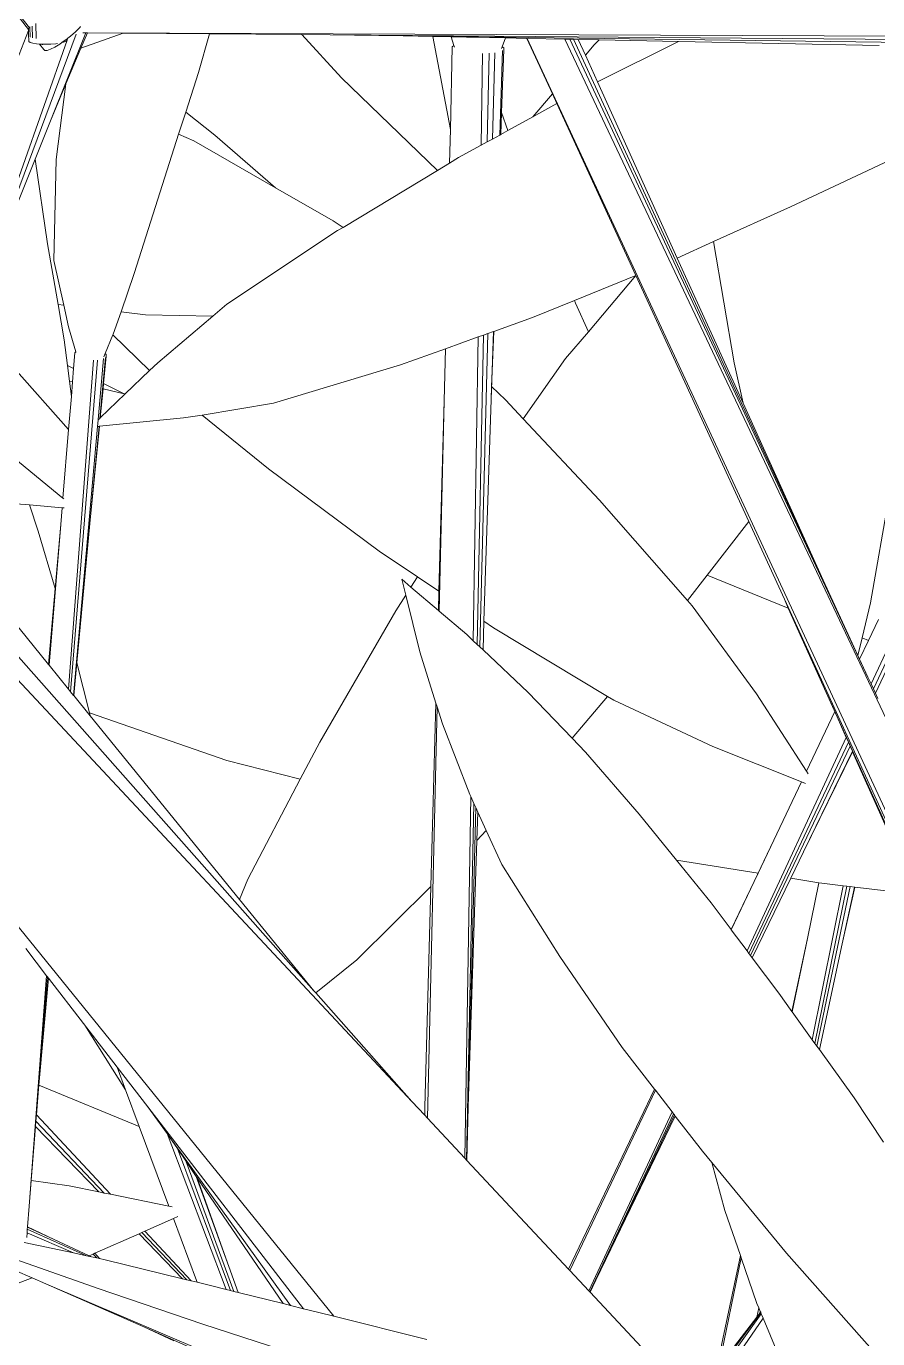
# Model space of a CAD drawing. Header units: millimetres. Extents: x 18 to 174501, y 22 to 24571.
# Drawn here: x 21840.3 to 21922.7, y 18761.1 to 18888.2 of the extents above; entities that cross this region are included whole.
import ezdxf

# ---------------------------------------------------------------- set-up
doc = ezdxf.new("R2010")
doc.units = ezdxf.units.MM
doc.header["$MEASUREMENT"] = 0
doc.layers.add('Edges', color=7, linetype='Continuous', lineweight=18)

# ---------------------------------------------------------------- blocks, each defined once
blk = doc.blocks.new('BAMBOOPLAN')
at = {"layer": 'Edges'}
for p, q in [((-1.7249, 7.0706), (-2.0252, 7.4588)), ((-1.7262, 7.0683), (-1.9214, 7.3233)), ((-1.7261, 7.0669), (-1.7486, 7.0087)), ((-1.7262, 7.0683), (-1.7261, 7.0701)), ((-1.7261, 7.0682), (-1.7262, 7.0683)), ((-1.7259, 7.0589), (-1.7261, 7.0682)), ((-1.7261, 7.0669), (-1.7261, 7.0682)), ((-1.726, 7.0604), (-1.7261, 7.0669)), ((-1.7248, 7.0704), (-1.7249, 7.0706)), ((-1.7243, 7.0716), (-1.7243, 7.0718)), ((-1.724, 7.0576), (-1.7243, 7.0716)), ((-1.7209, 7.073), (-1.7204, 7.0565)), ((-1.7161, 7.0763), (-1.7153, 7.0556)), ((-1.6469, 7.0635), (-1.6957, 6.9418)), ((-1.6679, 7.0591), (-1.6611, 7.0651)), ((-1.6611, 7.0651), (-1.6582, 7.0679)), ((-1.6582, 7.0679), (-1.6553, 7.0708)), ((-1.6553, 7.0708), (-1.6541, 7.0723)), ((-1.6447, 7.0635), (-1.6536, 7.0425)), ((-1.6536, 7.0425), (-1.5953, 7.0631)), ((-1.65, 7.0636), (-1.6509, 7.0636)), ((-1.65, 7.0636), (-1.6469, 7.0635)), ((-1.6469, 7.0635), (-1.6447, 7.0635)), ((-1.6447, 7.0635), (-1.6446, 7.0635)), ((-1.6446, 7.0635), (-1.5953, 7.0631)), ((-1.6446, 7.0635), (-0.2215, 7.0578)), ((-1.5953, 7.0631), (-1.4759, 7.0621)), ((-1.8444, 6.5661), (-1.6727, 7.0532)), ((-1.82, 6.632), (-1.6603, 7.0617)), ((-1.726, 7.0604), (-1.7258, 7.0531)), ((-1.7258, 7.0531), (-1.7257, 7.0517)), ((-1.7257, 7.0517), (-1.7238, 7.0503)), ((-1.7238, 7.0503), (-1.7202, 7.0492)), ((-1.7202, 7.0492), (-1.7151, 7.0484)), ((-1.7151, 7.0484), (-1.7108, 7.048)), ((-1.7108, 7.048), (-1.7049, 7.0405)), ((-1.7108, 7.048), (-1.7106, 7.048)), ((-1.7096, 7.0467), (-1.7106, 7.048)), ((-1.7106, 7.048), (-1.709, 7.0478)), ((-1.709, 7.0478), (-1.7073, 7.0478)), ((-1.7065, 7.0468), (-1.7073, 7.0478)), ((-1.7073, 7.0478), (-1.7022, 7.0477)), ((-1.7022, 7.0477), (-1.6952, 7.0479)), ((-1.6952, 7.0479), (-1.6884, 7.0485)), ((-1.6897, 7.0438), (-1.6827, 7.0481)), ((-1.6884, 7.0485), (-1.6862, 7.0488)), ((-1.6827, 7.0481), (-1.68, 7.05)), ((-1.68, 7.05), (-1.6752, 7.0533)), ((-1.68, 7.05), (-1.6775, 7.0506)), ((-1.6775, 7.0506), (-1.6741, 7.0519)), ((-1.6752, 7.0533), (-1.6728, 7.0553)), ((-1.6741, 7.0519), (-1.6727, 7.0532)), ((-1.6728, 7.0553), (-1.6716, 7.0562)), ((-1.6727, 7.0532), (-1.6724, 7.0534)), ((-1.6725, 7.0545), (-1.6724, 7.0538)), ((-1.6724, 7.0538), (-1.6716, 7.0562)), ((-1.6724, 7.0538), (-1.6724, 7.0534)), ((-1.6716, 7.0562), (-1.6679, 7.0591)), ((-1.4759, 7.0621), (-1.491, 7.0088)), ((-1.4759, 7.0621), (-1.3482, 7.0611)), ((-1.3482, 7.0611), (-1.2932, 7.0014)), ((-1.3482, 7.0611), (-1.309, 7.0607)), ((-1.309, 7.0607), (-1.208, 7.0594)), ((-1.309, 7.0607), (-0.2211, 7.0517)), ((-1.208, 7.0594), (-0.2204, 7.0463)), ((-1.167, 7.0586), (-1.208, 7.0594)), ((-1.167, 7.0586), (-1.1428, 6.9297)), ((-1.1417, 7.058), (-1.167, 7.0586)), ((-1.1402, 7.0441), (-1.1428, 6.9297)), ((-1.1417, 7.058), (-1.138, 7.046)), ((-1.1206, 7.0576), (-1.1417, 7.058)), ((-1.1402, 7.0441), (-1.138, 7.046)), ((-1.138, 7.046), (-1.1373, 7.0439)), ((-1.0889, 7.057), (-1.1206, 7.0576)), ((-1.0666, 7.0565), (-1.0889, 7.057)), ((-1.0711, 7.0444), (-1.072, 7.0421)), ((-1.0666, 7.0565), (-1.0711, 7.0444)), ((-1.0692, 7.0427), (-1.0711, 7.0444)), ((-1.0372, 7.0559), (-1.0666, 7.0565)), ((-1.0372, 7.0559), (-1.0019, 6.9791)), ((-1.0366, 7.0559), (-1.0372, 7.0559)), ((-1.0366, 7.0559), (-0.4112, 5.707)), ((-0.9848, 7.0548), (-1.0366, 7.0559)), ((-0.399, 5.8145), (-0.9848, 7.0548)), ((-0.9779, 7.0547), (-0.9848, 7.0548)), ((-0.5657, 6.1723), (-0.9779, 7.0547)), ((-0.9726, 7.0546), (-0.9779, 7.0547)), ((-0.6276, 6.3066), (-0.9726, 7.0546)), ((-0.966, 7.0544), (-0.9726, 7.0546)), ((-0.966, 7.0544), (-0.9561, 7.0326)), ((-0.9372, 7.0538), (-0.966, 7.0544)), ((-0.9439, 7.0468), (-0.9561, 7.0326)), ((-0.9372, 7.0538), (-0.9439, 7.0468)), ((-0.8273, 7.0516), (-0.9393, 6.9956)), ((-0.8273, 7.0516), (-0.9372, 7.0538)), ((-0.5499, 7.0459), (-0.8273, 7.0516)), ((-1.7049, 7.0405), (-1.7037, 7.0391)), ((-1.7037, 7.0391), (-1.7005, 7.0392)), ((-1.7005, 7.0392), (-1.6958, 7.0408)), ((-1.6958, 7.0408), (-1.6897, 7.0438)), ((-1.6536, 7.0425), (-1.6744, 6.9928)), ((-1.1004, 6.908), (-1.0983, 7.035)), ((-1.0919, 6.9127), (-1.0894, 7.0353)), ((-1.0845, 6.9167), (-1.0815, 7.0361)), ((-1.0708, 7.0389), (-1.0746, 6.9222)), ((-1.0688, 7.0407), (-1.072, 6.9532)), ((-1.0688, 7.0407), (-1.0692, 7.0427)), ((-0.9561, 7.0326), (-0.9393, 6.9956)), ((-1.491, 7.0088), (-1.5087, 6.9539)), ((-1.6744, 6.9928), (-1.6957, 6.9418)), ((-1.6744, 6.9928), (-1.6879, 6.8885)), ((-1.2932, 7.0014), (-1.1607, 6.8733)), ((-0.9393, 6.9956), (-0.8292, 6.7521)), ((-1.0019, 6.9791), (-1.0291, 6.9472)), ((-1.0019, 6.9791), (-0.9957, 6.9656)), ((-1.5087, 6.9539), (-1.5185, 6.9236)), ((-1.5087, 6.9539), (-1.4684, 6.9222)), ((-0.9957, 6.9656), (-1.0291, 6.9472)), ((-0.9957, 6.9656), (-0.8867, 6.7278)), ((-1.6957, 6.9418), (-1.7169, 6.889)), ((-1.072, 6.9532), (-1.0731, 6.923)), ((-1.072, 6.9532), (-1.0633, 6.9284)), ((-1.0291, 6.9472), (-1.0633, 6.9284)), ((-1.5185, 6.9236), (-1.5378, 6.8637)), ((-1.5185, 6.9236), (-1.4976, 6.9142)), ((-1.4684, 6.9222), (-1.3848, 6.8493)), ((-1.1428, 6.9297), (-1.1439, 6.8834)), ((-1.0746, 6.9222), (-1.0845, 6.9167)), ((-1.0731, 6.923), (-1.0746, 6.9222)), ((-1.0633, 6.9284), (-1.0731, 6.923)), ((-1.4976, 6.9142), (-1.3848, 6.8493)), ((-1.1004, 6.908), (-1.1315, 6.8909)), ((-1.0919, 6.9127), (-1.1004, 6.908)), ((-1.0845, 6.9167), (-1.0919, 6.9127)), ((-1.7169, 6.889), (-1.8037, 6.6725)), ((-1.7169, 6.889), (-1.7, 6.7717)), ((-1.6879, 6.8885), (-1.691, 6.7488)), ((-1.1439, 6.8834), (-1.1607, 6.8733)), ((-1.1315, 6.8909), (-1.1439, 6.8834)), ((-0.5124, 6.8985), (-0.6729, 6.8228)), ((-1.5378, 6.8637), (-1.58, 6.7305)), ((-1.1607, 6.8733), (-1.2913, 6.7945)), ((-1.3848, 6.8493), (-1.3048, 6.8033)), ((-0.6729, 6.8228), (-0.7793, 6.7747)), ((-1.2987, 6.79), (-1.4518, 6.6884)), ((-1.3048, 6.8033), (-1.2913, 6.7945)), ((-1.2913, 6.7945), (-1.2987, 6.79)), ((-1.7, 6.7717), (-1.6852, 6.6877)), ((-0.7793, 6.7747), (-0.8292, 6.7521)), ((-0.7793, 6.7747), (-0.7506, 6.6069)), ((-1.691, 6.7488), (-1.6774, 6.6868)), ((-0.8292, 6.7521), (-0.7383, 6.5512)), ((-1.58, 6.7305), (-1.5982, 6.6776)), ((-0.8867, 6.7278), (-0.9714, 6.6935)), ((-0.8866, 6.7277), (-0.952, 6.6502)), ((-0.8867, 6.7278), (-0.8866, 6.7277)), ((-0.8866, 6.7277), (-0.7305, 6.3875)), ((-1.6852, 6.6877), (-1.6774, 6.6868)), ((-1.6852, 6.6877), (-1.6766, 6.6391)), ((-1.6774, 6.6868), (-1.6708, 6.6569)), ((-1.4518, 6.6884), (-1.4714, 6.6718)), ((-0.9714, 6.6935), (-1.0295, 6.6699)), ((-0.9714, 6.6935), (-0.9698, 6.6896)), ((-0.9698, 6.6896), (-0.952, 6.6502)), ((-1.5982, 6.6776), (-1.6089, 6.6467)), ((-1.5982, 6.6776), (-1.5644, 6.6736)), ((-1.5644, 6.6736), (-1.4714, 6.6718)), ((-1.4714, 6.6718), (-1.5475, 6.6073)), ((-1.0295, 6.6699), (-1.083, 6.6506)), ((-1.6708, 6.6569), (-1.6608, 6.6225)), ((-1.6093, 6.6459), (-1.6201, 6.6199)), ((-1.6089, 6.6467), (-1.6093, 6.6459)), ((-1.6093, 6.6459), (-1.5587, 6.5965)), ((-1.106, 6.2177), (-1.0973, 6.6455)), ((-1.0973, 6.6455), (-1.1046, 6.6429)), ((-1.1022, 6.2141), (-1.0913, 6.6477)), ((-1.0913, 6.6477), (-1.0973, 6.6455)), ((-1.0834, 6.6505), (-1.0913, 6.6477)), ((-1.0834, 6.6505), (-1.0865, 6.5566)), ((-1.083, 6.6506), (-1.0858, 6.5743)), ((-1.083, 6.6506), (-1.0834, 6.6505)), ((-0.952, 6.6502), (-0.9835, 6.6129)), ((-1.6766, 6.6391), (-1.6721, 6.6033)), ((-1.1498, 6.6266), (-1.2116, 6.6043)), ((-1.1498, 6.6266), (-1.1515, 6.5545)), ((-1.1046, 6.6429), (-1.1498, 6.6266)), ((-1.1113, 6.2227), (-1.1046, 6.6429)), ((-1.6708, 6.1559), (-1.6362, 6.6107)), ((-1.6678, 6.1522), (-1.6308, 6.6109)), ((-1.6619, 6.6207), (-1.6637, 6.5991)), ((-1.6608, 6.6225), (-1.6619, 6.6207)), ((-1.6608, 6.6225), (-1.6605, 6.6215)), ((-1.6223, 6.6129), (-1.6303, 6.523)), ((-1.6197, 6.6145), (-1.6276, 6.5303)), ((-1.6185, 6.6164), (-1.6222, 6.5786)), ((-1.6201, 6.6199), (-1.6221, 6.6152)), ((-1.6188, 6.6184), (-1.6201, 6.6199)), ((-1.6185, 6.6164), (-1.6188, 6.6184)), ((-0.9835, 6.6129), (-1.0423, 6.5297)), ((-1.7457, 6.5996), (-1.6706, 6.5147)), ((-1.6721, 6.6033), (-1.6637, 6.5991)), ((-1.6721, 6.6033), (-1.6695, 6.5819)), ((-1.6637, 6.5991), (-1.6652, 6.581)), ((-1.5587, 6.5965), (-1.5924, 6.5641)), ((-1.5475, 6.6073), (-1.5587, 6.5965)), ((-1.2116, 6.6043), (-1.3873, 6.5511)), ((-0.7506, 6.6069), (-0.7383, 6.5512)), ((-1.6695, 6.5819), (-1.6652, 6.581)), ((-1.6695, 6.5819), (-1.6668, 6.5607)), ((-1.6652, 6.581), (-1.6668, 6.5607)), ((-1.6222, 6.5786), (-1.6229, 6.5712)), ((-1.6222, 6.5786), (-1.5937, 6.5644)), ((-1.0858, 6.5743), (-1.0865, 6.5566)), ((-1.0858, 6.5743), (-1.0668, 6.5558)), ((-1.6668, 6.5607), (-1.6706, 6.5147)), ((-1.6229, 6.5712), (-1.6269, 6.531)), ((-1.5924, 6.5641), (-1.6269, 6.531)), ((-1.6229, 6.5712), (-1.5937, 6.5644)), ((-1.5937, 6.5644), (-1.5924, 6.5641)), ((-1.1515, 6.5545), (-1.1586, 6.2914)), ((-1.1515, 6.5545), (-1.1582, 6.2635)), ((-1.0865, 6.5566), (-1.0964, 6.2496)), ((-1.0668, 6.5558), (-1.0423, 6.5297)), ((-1.3873, 6.5511), (-1.4862, 6.5349)), ((-0.7383, 6.5512), (-0.6276, 6.3066)), ((-1.6306, 6.519), (-1.6637, 6.1471)), ((-1.628, 6.5193), (-1.6411, 6.3849)), ((-1.6286, 6.5192), (-1.6411, 6.3849)), ((-1.6303, 6.523), (-1.6306, 6.519)), ((-1.6286, 6.5192), (-1.6306, 6.519)), ((-1.6276, 6.5303), (-1.6296, 6.5284)), ((-1.628, 6.5193), (-1.6286, 6.5192)), ((-1.5116, 6.5308), (-1.628, 6.5193)), ((-1.6269, 6.531), (-1.6276, 6.5303)), ((-1.4862, 6.5349), (-1.5116, 6.5308)), ((-1.4862, 6.5349), (-1.3944, 6.4603)), ((-1.0423, 6.5297), (-0.9369, 6.4173)), ((-1.6706, 6.5147), (-1.6785, 6.4198)), ((-1.7464, 6.4755), (-1.6785, 6.4198)), ((-1.3944, 6.4603), (-1.2411, 6.3468)), ((-1.7989, 6.4166), (-1.7249, 6.4105)), ((-1.7249, 6.4105), (-1.7127, 6.3744)), ((-1.7249, 6.4105), (-1.6795, 6.4067)), ((-1.6785, 6.4198), (-1.6773, 6.4189)), ((-0.9369, 6.4173), (-0.8152, 6.2783)), ((-0.5357, 6.4253), (-0.5622, 6.2751)), ((-1.6795, 6.4067), (-1.6814, 6.3835)), ((-1.6795, 6.4067), (-1.6767, 6.4065)), ((-1.3315, 5.7383), (-1.9036, 6.3853)), ((-1.7127, 6.3744), (-1.6891, 6.295)), ((-1.6814, 6.3835), (-1.6975, 6.1887)), ((-1.6814, 6.3835), (-1.6891, 6.295)), ((-1.6411, 6.3849), (-1.6592, 6.1921)), ((-0.7305, 6.3875), (-0.7881, 6.3132)), ((-0.7305, 6.3875), (-0.6812, 6.28)), ((-1.1961, 5.5853), (-1.9133, 6.3529)), ((-1.2411, 6.3468), (-1.1882, 6.3112)), ((-1.8104, 6.3277), (-1.6982, 6.1897)), ((-1.2101, 6.3077), (-1.2046, 6.2856)), ((-1.2101, 6.3077), (-1.1974, 6.2969)), ((-1.1882, 6.3112), (-1.1974, 6.2969)), ((-1.1882, 6.3112), (-1.1586, 6.2914)), ((-0.7881, 6.3132), (-0.8152, 6.2783)), ((-0.7881, 6.3132), (-0.6757, 6.2678)), ((-0.5794, 6.2022), (-0.6276, 6.3066)), ((-1.6891, 6.295), (-1.6982, 6.1897)), ((-1.2046, 6.2856), (-1.2183, 6.2642)), ((-1.2046, 6.2856), (-1.1852, 6.2073)), ((-1.1974, 6.2969), (-1.1594, 6.2645)), ((-1.1586, 6.2914), (-1.1594, 6.2645)), ((-1.2183, 6.2642), (-1.3235, 6.0825)), ((-1.1594, 6.2645), (-1.1582, 6.2635)), ((-1.1582, 6.2635), (-1.1203, 6.2311)), ((-0.8152, 6.2783), (-0.8088, 6.271)), ((-0.8088, 6.271), (-0.7196, 6.1491)), ((-0.6757, 6.2678), (-0.6812, 6.28)), ((-0.6812, 6.28), (-0.4177, 5.7055)), ((-0.6233, 6.1512), (-0.6757, 6.2678)), ((-0.5622, 6.2751), (-0.5737, 6.2265)), ((-1.0964, 6.2496), (-1.0977, 6.2099)), ((-1.0964, 6.2496), (-1.0831, 6.2406)), ((-0.5511, 6.2522), (-0.5649, 6.223)), ((-1.1203, 6.2311), (-1.1113, 6.2227)), ((-1.0831, 6.2406), (-0.9257, 6.1455)), ((-0.5613, 6.1629), (-0.5282, 6.2341)), ((-0.5581, 6.1561), (-0.5225, 6.2319)), ((-0.5554, 6.1503), (-0.5173, 6.2303)), ((-1.1113, 6.2227), (-1.106, 6.2177)), ((-1.106, 6.2177), (-1.1022, 6.2141)), ((-1.1022, 6.2141), (-1.0977, 6.2099)), ((-1.0977, 6.2099), (-1.0355, 6.1513)), ((-0.5737, 6.2265), (-0.5794, 6.2022)), ((-0.5649, 6.223), (-0.5771, 6.1972)), ((-0.5737, 6.2265), (-0.5649, 6.223)), ((-1.6592, 6.1921), (-1.6634, 6.1468)), ((-1.6592, 6.1921), (-1.6417, 6.123)), ((-1.1852, 6.2073), (-1.1629, 6.1365)), ((-0.5771, 6.1972), (-0.5794, 6.2022)), ((-0.5657, 6.1723), (-0.5771, 6.1972)), ((-1.6982, 6.1897), (-1.6975, 6.1887)), ((-1.6975, 6.1887), (-1.6708, 6.1559)), ((-2.0122, 6.1631), (-1.3041, 5.2883)), ((-1.6708, 6.1559), (-1.6678, 6.1522)), ((-0.5613, 6.1629), (-0.5657, 6.1723)), ((-0.5581, 6.1561), (-0.5613, 6.1629)), ((-0.5554, 6.1503), (-0.5581, 6.1561)), ((-1.6678, 6.1522), (-1.6637, 6.1471)), ((-1.6637, 6.1471), (-1.6634, 6.1468)), ((-1.6634, 6.1468), (-1.6407, 6.1188)), ((-1.1629, 6.1365), (-1.1698, 5.8827)), ((-1.1629, 6.1365), (-1.1613, 6.1315)), ((-1.0355, 6.1513), (-0.9747, 6.088)), ((-0.9257, 6.1455), (-0.9747, 6.088)), ((-0.9257, 6.1455), (-0.917, 6.1403)), ((-0.917, 6.1403), (-0.7799, 6.0762)), ((-0.7196, 6.1491), (-0.6505, 6.0423)), ((-0.4219, 5.7037), (-0.6233, 6.1512)), ((-0.6115, 6.1247), (-0.6233, 6.1512)), ((-0.5518, 6.1426), (-0.5554, 6.1503)), ((-1.6417, 6.123), (-1.4519, 6.057)), ((-1.6417, 6.123), (-1.6407, 6.1188)), ((-1.6407, 6.1188), (-1.4343, 5.8649)), ((-1.1613, 6.1315), (-1.1744, 5.5621)), ((-1.1613, 6.1315), (-1.1538, 6.1079)), ((-0.6115, 6.1247), (-0.6505, 6.0423)), ((-0.5956, 6.089), (-0.6115, 6.1247)), ((-1.1538, 6.1079), (-1.116, 6.0098)), ((-1.3235, 6.0825), (-1.3504, 6.0312)), ((-0.9747, 6.088), (-0.956, 6.0685)), ((-0.7328, 5.7937), (-0.5956, 6.089)), ((-0.7301, 5.7901), (-0.5927, 6.0824)), ((-0.5927, 6.0824), (-0.5956, 6.089)), ((-0.5903, 6.0769), (-0.5927, 6.0824)), ((-0.956, 6.0685), (-0.8819, 5.9828)), ((-0.7799, 6.0762), (-0.6575, 6.0275)), ((-0.7281, 5.7874), (-0.5903, 6.0769)), ((-0.5871, 6.0698), (-0.6545, 5.9307)), ((-0.5868, 6.069), (-0.6545, 5.9307)), ((-0.5871, 6.0698), (-0.5903, 6.0769)), ((-0.5868, 6.069), (-0.5871, 6.0698)), ((-0.4993, 5.8721), (-0.5868, 6.069)), ((-1.4519, 6.057), (-1.3504, 6.0312)), ((-1.3504, 6.0312), (-1.4229, 5.8928)), ((-0.6575, 6.0275), (-0.6956, 5.947)), ((-0.6575, 6.0275), (-0.6519, 6.0252)), ((-0.6505, 6.0423), (-0.6481, 6.0387)), ((-1.116, 6.0098), (-1.1148, 6.0072)), ((-1.1228, 5.5068), (-1.1148, 6.0072)), ((-1.1204, 5.5043), (-1.1104, 5.9977)), ((-1.1182, 5.5779), (-1.1078, 5.9919)), ((-1.1148, 6.0072), (-1.1104, 5.9977)), ((-1.1104, 5.9977), (-1.1078, 5.9919)), ((-1.1078, 5.9919), (-1.105, 5.9858)), ((-1.105, 5.9858), (-1.1063, 5.9466)), ((-1.105, 5.9858), (-1.0934, 5.9604)), ((-0.8819, 5.9828), (-0.8305, 5.9193)), ((-1.0934, 5.9604), (-1.1063, 5.9466)), ((-1.0934, 5.9604), (-1.0718, 5.9132)), ((-1.1063, 5.9466), (-1.1182, 5.5779)), ((-0.6956, 5.947), (-0.7545, 5.8227)), ((-0.6956, 5.947), (-0.7175, 5.9013)), ((-0.8305, 5.9193), (-0.7175, 5.9013)), ((-0.8305, 5.9193), (-0.7825, 5.8601)), ((-0.6545, 5.9307), (-0.6723, 5.8941)), ((-1.0718, 5.9132), (-0.9916, 5.7858)), ((-0.7175, 5.9013), (-0.7549, 5.8232)), ((-1.4229, 5.8928), (-1.4343, 5.8649)), ((-1.1698, 5.8827), (-1.2724, 5.7814)), ((-1.1698, 5.8827), (-1.1781, 5.5777)), ((-0.6723, 5.8941), (-0.7256, 5.7841)), ((-0.6723, 5.8941), (-0.6334, 5.8879)), ((-0.6334, 5.8879), (-0.6494, 5.8107)), ((-0.6426, 5.6706), (-0.6001, 5.8838)), ((-0.6389, 5.6656), (-0.5946, 5.8832)), ((-0.6362, 5.6618), (-0.5901, 5.8827)), ((-0.6334, 5.8879), (-0.6292, 5.8872)), ((-0.6292, 5.8872), (-0.6001, 5.8838)), ((-0.6001, 5.8838), (-0.5946, 5.8832)), ((-0.5946, 5.8832), (-0.5901, 5.8827)), ((-0.5901, 5.8827), (-0.5842, 5.882)), ((-1.4343, 5.8649), (-1.3315, 5.7383)), ((-0.5842, 5.882), (-0.6012, 5.8035)), ((-0.5838, 5.8819), (-0.6012, 5.8035)), ((-0.5842, 5.882), (-0.5838, 5.8819)), ((-0.5838, 5.8819), (-0.4993, 5.8721)), ((-0.7825, 5.8601), (-0.7549, 5.8232)), ((-0.7549, 5.8232), (-0.7545, 5.8227)), ((-0.7545, 5.8227), (-0.7328, 5.7937)), ((-0.6494, 5.8107), (-0.6707, 5.7098)), ((-0.6494, 5.8107), (-0.6704, 5.7093)), ((-1.7298, 5.7968), (-1.701, 5.7594)), ((-0.7328, 5.7937), (-0.7301, 5.7901)), ((-0.6012, 5.8035), (-0.6328, 5.6571)), ((-1.2724, 5.7814), (-1.3289, 5.7355)), ((-0.9916, 5.7858), (-0.9052, 5.6601)), ((-0.7301, 5.7901), (-0.7281, 5.7874)), ((-0.7281, 5.7874), (-0.7256, 5.7841)), ((-0.7256, 5.7841), (-0.6889, 5.735)), ((-1.7252, 5.4406), (-1.701, 5.7594)), ((-1.7126, 5.5967), (-1.6996, 5.7576)), ((-1.6985, 5.7561), (-1.7116, 5.6078)), ((-1.701, 5.7594), (-1.6996, 5.7576)), ((-1.6996, 5.7576), (-1.6985, 5.7561)), ((-1.6985, 5.7561), (-1.6501, 5.6934)), ((-1.3289, 5.7355), (-1.3315, 5.7383)), ((-1.1961, 5.5853), (-1.3289, 5.7355)), ((-0.6889, 5.735), (-0.6707, 5.7098)), ((-0.6707, 5.7098), (-0.6704, 5.7093)), ((-0.6704, 5.7093), (-0.6426, 5.6706)), ((-1.6501, 5.6934), (-1.6484, 5.691)), ((-1.6501, 5.6934), (-1.6035, 5.6329)), ((-1.6484, 5.691), (-1.5918, 5.6016)), ((-0.6426, 5.6706), (-0.6389, 5.6656)), ((-0.6389, 5.6656), (-0.6362, 5.6618)), ((-0.9052, 5.6601), (-0.8606, 5.6023)), ((-0.6362, 5.6618), (-0.6328, 5.6571)), ((-0.6328, 5.6571), (-0.5848, 5.5903)), ((-1.6035, 5.6329), (-1.5918, 5.6016)), ((-1.6035, 5.6329), (-1.5611, 5.5779)), ((-1.7151, 5.5667), (-1.7126, 5.5967)), ((-1.7116, 5.6078), (-1.7126, 5.5967)), ((-1.7116, 5.6078), (-1.573, 5.5508)), ((-1.5918, 5.6016), (-1.573, 5.5508)), ((-0.9797, 5.3536), (-0.8606, 5.6023)), ((-0.8595, 5.6009), (-0.9777, 5.3515)), ((-0.8606, 5.6023), (-0.8595, 5.6009)), ((-0.8595, 5.6009), (-0.8363, 5.5709)), ((-1.5345, 5.5409), (-1.5611, 5.5779)), ((-1.5611, 5.5779), (-1.3459, 5.2988)), ((-1.1784, 5.5664), (-1.1961, 5.5853)), ((-1.1784, 5.5664), (-1.1781, 5.5777)), ((-1.1781, 5.5777), (-1.1784, 5.5663)), ((-1.1201, 5.5039), (-1.1182, 5.5779)), ((-0.5848, 5.5903), (-0.544, 5.5291)), ((-1.7163, 5.551), (-1.7158, 5.558)), ((-1.7158, 5.558), (-1.7151, 5.5667)), ((-1.6213, 5.4587), (-1.7158, 5.558)), ((-1.7151, 5.5667), (-1.6128, 5.457)), ((-1.1784, 5.5663), (-1.1784, 5.5664)), ((-1.1744, 5.5621), (-1.1784, 5.5663)), ((-1.1228, 5.5068), (-1.1744, 5.5621)), ((-0.9514, 5.3234), (-0.8363, 5.5709)), ((-0.9501, 5.322), (-0.8343, 5.5683)), ((-0.9418, 5.3384), (-0.8331, 5.5667)), ((-0.8319, 5.5651), (-0.9418, 5.3384)), ((-0.8363, 5.5709), (-0.8343, 5.5683)), ((-0.8343, 5.5683), (-0.8331, 5.5667)), ((-0.8331, 5.5667), (-0.8319, 5.5651)), ((-0.8319, 5.5651), (-0.7945, 5.5167)), ((-1.7224, 5.4762), (-1.7163, 5.551)), ((-1.6288, 5.4603), (-1.7163, 5.551)), ((-1.573, 5.5508), (-1.5321, 5.4406)), ((-1.4527, 5.3253), (-1.5345, 5.5409)), ((-1.5328, 5.5386), (-1.5345, 5.5409)), ((-1.3638, 5.3032), (-1.5328, 5.5386)), ((-1.5203, 5.5202), (-1.5328, 5.5386)), ((-1.4468, 5.3238), (-1.5203, 5.5202)), ((-1.5087, 5.5031), (-1.5203, 5.5202)), ((-1.4421, 5.3227), (-1.5087, 5.5031)), ((-1.4941, 5.4817), (-1.5087, 5.5031)), ((-1.1204, 5.5043), (-1.1228, 5.5068)), ((-1.1201, 5.5039), (-1.1204, 5.5043)), ((-0.9797, 5.3536), (-1.1201, 5.5039)), ((-0.7945, 5.5167), (-0.7816, 5.501)), ((-0.7816, 5.501), (-0.7634, 5.4348)), ((-0.7816, 5.501), (-0.6781, 5.3758)), ((-1.7252, 5.4406), (-1.7224, 5.4762)), ((-1.7224, 5.4762), (-1.6697, 5.4686)), ((-1.6697, 5.4686), (-1.6288, 5.4603)), ((-1.4941, 5.4817), (-1.4491, 5.3571)), ((-1.4929, 5.48), (-1.4941, 5.4817)), ((-1.4929, 5.48), (-1.4491, 5.3571)), ((-1.3742, 5.3058), (-1.4929, 5.48)), ((-1.6288, 5.4603), (-1.6213, 5.4587)), ((-1.6213, 5.4587), (-1.6128, 5.457)), ((-1.6128, 5.457), (-1.5321, 5.4406)), ((-1.7274, 5.4121), (-1.7252, 5.4406)), ((-1.5321, 5.4406), (-1.5274, 5.4396)), ((-0.7634, 5.4348), (-0.7419, 5.3724)), ((-1.7277, 5.4086), (-1.7274, 5.4116)), ((-1.7274, 5.4121), (-1.6907, 5.3945)), ((-1.7274, 5.4116), (-1.7274, 5.4121)), ((-1.7274, 5.4116), (-1.6907, 5.3945)), ((-1.5653, 5.406), (-1.5257, 5.4235)), ((-1.5257, 5.4235), (-1.5196, 5.4262)), ((-1.5257, 5.4235), (-1.4939, 5.3377)), ((-1.7285, 5.3973), (-1.7281, 5.4035)), ((-1.7281, 5.4035), (-1.7277, 5.4086)), ((-1.7281, 5.4035), (-1.664, 5.3759)), ((-1.7277, 5.4086), (-1.646, 5.372)), ((-1.6907, 5.3945), (-1.6422, 5.372)), ((-1.6345, 5.3754), (-1.5731, 5.4025)), ((-1.5731, 5.4025), (-1.5694, 5.4042)), ((-1.513, 5.3402), (-1.5731, 5.4025)), ((-1.5694, 5.4042), (-1.5653, 5.406)), ((-1.5072, 5.3388), (-1.5694, 5.4042)), ((-1.5653, 5.406), (-1.5013, 5.3373)), ((-1.7319, 5.3902), (-1.664, 5.3759)), ((-1.664, 5.3759), (-1.646, 5.372)), ((-1.6422, 5.372), (-1.6366, 5.3744)), ((-1.6366, 5.3744), (-1.6345, 5.3754)), ((-1.6366, 5.3744), (-1.6316, 5.369)), ((-1.6345, 5.3754), (-1.6278, 5.3682)), ((-0.6781, 5.3758), (-0.5562, 5.2378)), ((-1.7699, 5.3624), (-1.7209, 5.3414)), ((-1.7594, 5.3722), (-1.6299, 5.3265)), ((-1.646, 5.372), (-1.6392, 5.3706)), ((-1.6422, 5.372), (-1.6392, 5.3706)), ((-1.6392, 5.3706), (-1.6316, 5.369)), ((-1.6316, 5.369), (-1.6278, 5.3682)), ((-1.6278, 5.3682), (-1.6199, 5.3665)), ((-1.6199, 5.3665), (-1.513, 5.3402)), ((-1.4491, 5.3571), (-1.4362, 5.3212)), ((-0.7419, 5.3724), (-0.7752, 5.2143)), ((-0.7407, 5.369), (-0.7718, 5.2188)), ((-0.7419, 5.3724), (-0.7407, 5.369)), ((-0.7407, 5.369), (-0.719, 5.3058)), ((-1.8146, 5.3062), (-1.7209, 5.3414)), ((-1.7209, 5.3414), (-1.7019, 5.3333)), ((-1.513, 5.3402), (-1.5072, 5.3388)), ((-1.5072, 5.3388), (-1.5013, 5.3373)), ((-1.4939, 5.3377), (-1.493, 5.3353)), ((-0.9777, 5.3515), (-0.9797, 5.3536)), ((-0.9514, 5.3234), (-0.9777, 5.3515)), ((-0.9498, 5.3216), (-0.9418, 5.3384)), ((-1.7019, 5.3333), (-1.2689, 5.1482)), ((-1.7019, 5.3333), (-1.5667, 5.2735)), ((-1.6299, 5.3265), (-1.4852, 5.2774)), ((-1.5013, 5.3373), (-1.493, 5.3353)), ((-1.493, 5.3353), (-1.4727, 5.3303)), ((-1.4727, 5.3303), (-1.4527, 5.3253)), ((-1.4527, 5.3253), (-1.4468, 5.3238)), ((-1.4468, 5.3238), (-1.4421, 5.3227)), ((-1.4421, 5.3227), (-1.4362, 5.3212)), ((-1.4362, 5.3212), (-1.3742, 5.3058)), ((-0.9501, 5.322), (-0.9514, 5.3234)), ((-0.9498, 5.3216), (-0.9501, 5.322)), ((-0.8356, 5.1995), (-0.9498, 5.3216)), ((-1.3742, 5.3058), (-1.3638, 5.3032)), ((-1.3638, 5.3032), (-1.3459, 5.2988)), ((-0.719, 5.3058), (-0.7165, 5.2999)), ((-1.3459, 5.2988), (-1.3245, 5.2934)), ((-1.3245, 5.2934), (-1.3041, 5.2883)), ((-1.3041, 5.2883), (-1.1756, 5.256)), ((-0.8071, 5.1685), (-0.7137, 5.2934)), ((-0.7131, 5.2918), (-0.8036, 5.1647)), ((-0.7105, 5.2856), (-0.7992, 5.1572)), ((-0.7718, 5.2188), (-0.719, 5.2872)), ((-0.719, 5.2872), (-0.7165, 5.2999)), ((-0.719, 5.2872), (-0.715, 5.2924)), ((-0.7165, 5.2999), (-0.7144, 5.295)), ((-0.715, 5.2924), (-0.7144, 5.295)), ((-0.715, 5.2924), (-0.7139, 5.2938)), ((-0.7144, 5.295), (-0.7139, 5.2938)), ((-0.7139, 5.2938), (-0.7137, 5.2934)), ((-0.7137, 5.2934), (-0.7131, 5.2918)), ((-0.7131, 5.2918), (-0.7105, 5.2856)), ((-0.7105, 5.2856), (-0.6776, 5.2072)), ((-1.5667, 5.2735), (-1.2631, 5.1393)), ((-1.5667, 5.2735), (-1.525, 5.2544)), ((-1.4852, 5.2774), (-1.339, 5.2297))]:
    blk.add_line(p, q, dxfattribs=at)

msp = doc.modelspace()

# ---------------------------------------------------------------- block references
at = {"xscale": 69.97983938875464, "yscale": 69.97983938875464, "zscale": 69.97983938875464}
msp.add_blockref('BAMBOOPLAN', (21961.34, 18393.22), dxfattribs=at)

doc.saveas('drawing.dxf')
